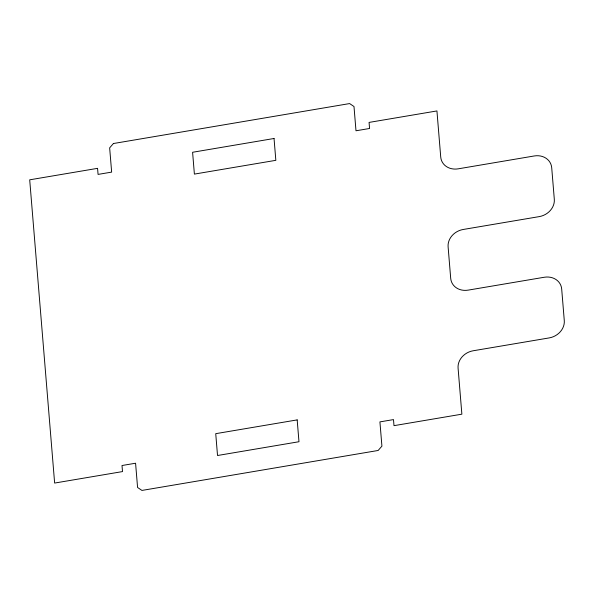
<?xml version="1.0" encoding="UTF-8"?>
<svg xmlns="http://www.w3.org/2000/svg" width="594" height="594" viewBox="0 0 594 594"><rect width="100%" height="100%" fill="white"/><g stroke="black" fill="none" stroke-linecap="round" stroke-linejoin="round"><path stroke-width="0.89" d="M113.424 143.525L109.652 147.854L111.65 172.112L98.069 174.406L97.572 168.34L29.7 179.826L54.633 483.063L122.505 471.584L122.008 465.518L135.581 463.223L137.578 487.481L141.944 490.429L378.14 450.475L381.92 446.146L379.922 421.889L393.495 419.594L393.993 425.66L461.872 414.174L458.078 368.087A16.714 14.382 -24.6 0 1 473.173 350.772L549.19 337.912A16.714 14.382 -24.6 0 0 564.285 320.604L561.694 289.063A16.714 14.382 -24.6 0 0 544.201 277.264L468.183 290.124A16.714 14.382 -24.6 0 1 450.698 278.326L448.106 246.785A16.714 14.382 -24.6 0 1 463.201 229.477L539.218 216.617A16.714 14.382 -24.6 0 0 554.313 199.309L551.715 167.768A16.714 14.382 -24.6 0 0 534.229 155.97L458.212 168.83A16.714 14.382 -24.6 0 1 440.726 157.031L436.939 110.937L369.067 122.416L369.565 128.482L355.992 130.777L353.994 106.519L349.621 103.571L113.424 143.525M274.042 138.491L192.597 152.272L194.387 174.101L275.839 160.328L274.042 138.491M297.178 419.899L215.733 433.672L217.523 455.509L298.975 441.728L297.178 419.899"/></g></svg>
